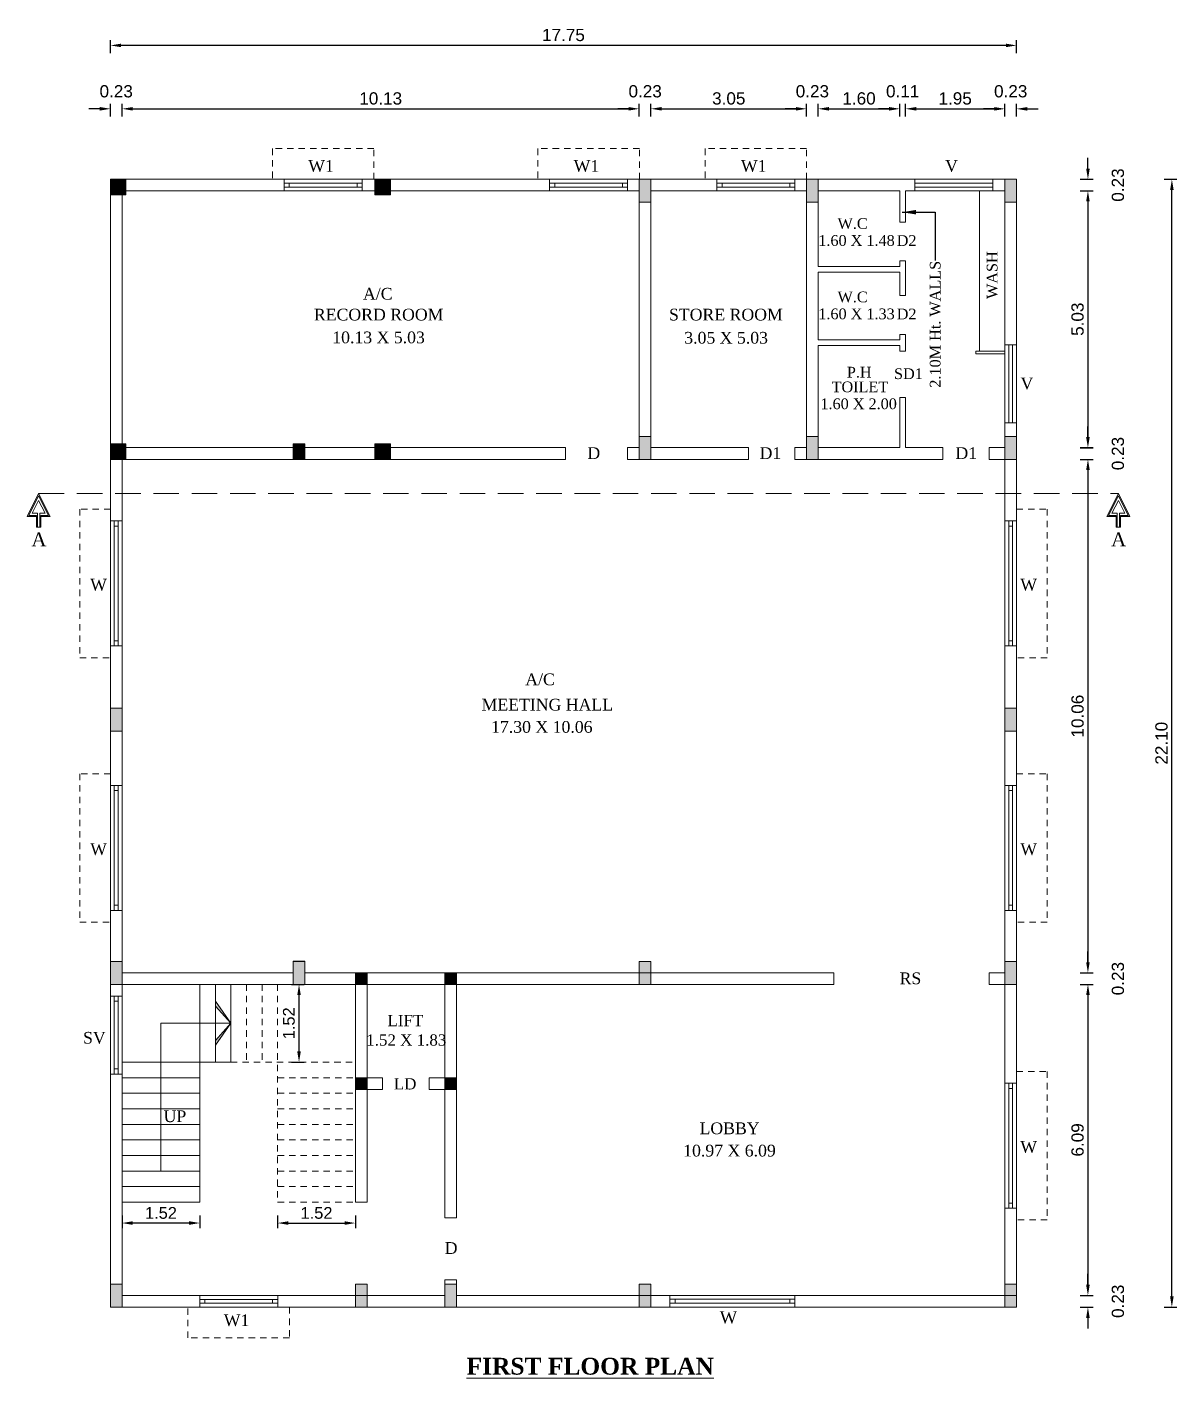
# Model space of a CAD drawing. Header units: metres. Extents: x -296 to -169, y -1394 to -1313.
# Drawn here: x -194.59 to -172.06, y -1363.16 to -1336.69 of the extents above; entities that cross this region are included whole.
import ezdxf

# ---------------------------------------------------------------- set-up
doc = ezdxf.new("R2010")
doc.units = ezdxf.units.M
doc.header["$MEASUREMENT"] = 0
doc.header["$PDMODE"] = 2
doc.linetypes.add('DASHED', pattern=[0.75, 0.5, -0.25])
doc.linetypes.add('HIDDEN2', pattern=[0.1875, 0.125, -0.0625])
doc.styles.add('Arial', font='times.ttf', dxfattribs={"height": 9})
doc.styles.add('Arial-Bold', font='times.ttf')
doc.styles.add('CORPORATION', font='arial.ttf')
doc.styles.add('STYLE1', font='tahoma.ttf', dxfattribs={"height": 0.23})
doc.dimstyles.new('BLG DIM-1', dxfattribs={"dimtxt": 0.23, "dimasz": 0.23, "dimexe": 0.1, "dimexo": 0.15, "dimgap": 0.08, "dimtad": 1, "dimzin": 0, "dimdsep": 46, "dimtxsty": 'Arial', "dimcen": 0.09, "dimclrd": 8, "dimclre": 8, "dimclrt": 7, "dimadec": 0, "dimazin": 0, "dimtfac": 1, "dimtofl": 0, "dimtmove": 2, "dimatfit": 3, "dimfxl": 0, "dimtolj": 1, "dimtzin": 0, "dimarcsym": 0})
doc.dimstyles.new('STY', dxfattribs={"dimscale": 0.9, "dimtxt": 0.23, "dimasz": 0.18, "dimexe": 0.15, "dimexo": 0.6, "dimgap": 0.1, "dimtad": 1, "dimtih": 1, "dimtoh": 1, "dimzin": 0, "dimdsep": 46, "dimtxsty": 'STYLE1', "dimblk": 'CLOSEDBLANK', "dimcen": 0.09375, "dimdle": 0.1, "dimse1": 1, "dimse2": 1, "dimadec": 0, "dimazin": 0, "dimtfac": 1, "dimtmove": 2, "dimatfit": 2, "dimfxl": 0, "dimtolj": 1, "dimtzin": 0, "dimarcsym": 0})

# ---------------------------------------------------------------- blocks, each defined once
blk = doc.blocks.new('*D51')
at = {"color": 7, "lineweight": -2}
for p, q in [((-192.959, -1338.447), (-192.959, -1338.197)), ((-192.73, -1338.447), (-192.73, -1338.197)), ((-193.169, -1338.297), (-193.379, -1338.297)), ((-192.52, -1338.297), (-192.31, -1338.297))]:
    blk.add_line(p, q, dxfattribs=at)
at = {"color": 7, "lineweight": -3}
for points in [[(-193.169, -1338.262), (-193.169, -1338.332), (-192.959, -1338.297)], [(-192.52, -1338.262), (-192.52, -1338.332), (-192.73, -1338.297)]]:
    blk.add_solid(points, dxfattribs=at)
at = {"layer": 'Defpoints', "color": 0, "lineweight": -3}
for p in [(-192.959, -1338.297), (-192.959, -1339.983), (-192.73, -1339.983)]:
    blk.add_point(p, dxfattribs=at)
at = {"color": 7, "lineweight": 18, "insert": (-192.845, -1337.955), "char_height": 0.24, "attachment_point": 5, "style": 'CORPORATION'}
blk.add_mtext('\\A1;0.23', dxfattribs=at)
blk = doc.blocks.new('*D52')
at = {"color": 7, "lineweight": -2}
for p, q in [((-192.73, -1338.447), (-192.73, -1338.197)), ((-182.596, -1338.447), (-182.596, -1338.197)), ((-192.52, -1338.297), (-182.806, -1338.297))]:
    blk.add_line(p, q, dxfattribs=at)
at = {"color": 7, "lineweight": -3}
for points in [[(-192.52, -1338.262), (-192.52, -1338.332), (-192.73, -1338.297)], [(-182.806, -1338.262), (-182.806, -1338.332), (-182.596, -1338.297)]]:
    blk.add_solid(points, dxfattribs=at)
at = {"layer": 'Defpoints', "color": 0, "lineweight": -3}
for p in [(-182.596, -1338.297), (-192.73, -1339.983), (-182.596, -1340.128)]:
    blk.add_point(p, dxfattribs=at)
at = {"color": 7, "lineweight": 18, "insert": (-187.663, -1338.095), "char_height": 0.24, "attachment_point": 5, "style": 'CORPORATION'}
blk.add_mtext('\\A1;10.13', dxfattribs=at)
blk = doc.blocks.new('*D53')
at = {"color": 7, "lineweight": -2}
for p, q in [((-182.596, -1338.447), (-182.596, -1338.197)), ((-182.367, -1338.447), (-182.367, -1338.197)), ((-182.806, -1338.297), (-183.016, -1338.297)), ((-182.157, -1338.297), (-181.947, -1338.297))]:
    blk.add_line(p, q, dxfattribs=at)
at = {"color": 7, "lineweight": -3}
for points in [[(-182.806, -1338.262), (-182.806, -1338.332), (-182.596, -1338.297)], [(-182.157, -1338.262), (-182.157, -1338.332), (-182.367, -1338.297)]]:
    blk.add_solid(points, dxfattribs=at)
at = {"layer": 'Defpoints', "color": 0, "lineweight": -3}
for p in [(-182.367, -1338.297), (-182.596, -1340.128), (-182.367, -1340.128)]:
    blk.add_point(p, dxfattribs=at)
at = {"color": 7, "lineweight": 18, "insert": (-182.481, -1337.955), "char_height": 0.24, "attachment_point": 5, "style": 'CORPORATION'}
blk.add_mtext('\\A1;0.23', dxfattribs=at)
blk = doc.blocks.new('*D54')
at = {"color": 7, "lineweight": -2}
for p, q in [((-182.367, -1338.447), (-182.367, -1338.197)), ((-179.319, -1338.447), (-179.319, -1338.197)), ((-182.157, -1338.297), (-179.529, -1338.297))]:
    blk.add_line(p, q, dxfattribs=at)
at = {"color": 7, "lineweight": -3}
for points in [[(-182.157, -1338.262), (-182.157, -1338.332), (-182.367, -1338.297)], [(-179.529, -1338.262), (-179.529, -1338.332), (-179.319, -1338.297)]]:
    blk.add_solid(points, dxfattribs=at)
at = {"layer": 'Defpoints', "color": 0, "lineweight": -3}
for p in [(-179.319, -1338.297), (-182.367, -1340.128), (-179.319, -1340.128)]:
    blk.add_point(p, dxfattribs=at)
at = {"color": 7, "lineweight": 18, "insert": (-180.843, -1338.095), "char_height": 0.24, "attachment_point": 5, "style": 'CORPORATION'}
blk.add_mtext('\\A1;3.05', dxfattribs=at)
blk = doc.blocks.new('*D55')
at = {"color": 7, "lineweight": -2}
for p, q in [((-179.319, -1338.447), (-179.319, -1338.197)), ((-179.091, -1338.447), (-179.091, -1338.197)), ((-179.529, -1338.297), (-179.739, -1338.297)), ((-178.881, -1338.297), (-178.671, -1338.297))]:
    blk.add_line(p, q, dxfattribs=at)
at = {"color": 7, "lineweight": -3}
for points in [[(-179.529, -1338.262), (-179.529, -1338.332), (-179.319, -1338.297)], [(-178.881, -1338.262), (-178.881, -1338.332), (-179.091, -1338.297)]]:
    blk.add_solid(points, dxfattribs=at)
at = {"layer": 'Defpoints', "color": 0, "lineweight": -3}
for p in [(-179.091, -1338.297), (-179.319, -1339.907), (-179.091, -1339.907)]:
    blk.add_point(p, dxfattribs=at)
at = {"color": 7, "lineweight": 18, "insert": (-179.205, -1337.955), "char_height": 0.24, "attachment_point": 5, "style": 'CORPORATION'}
blk.add_mtext('\\A1;0.23', dxfattribs=at)
blk = doc.blocks.new('*D56')
at = {"color": 7, "lineweight": -2}
for p, q in [((-179.091, -1338.447), (-179.091, -1338.197)), ((-177.491, -1338.447), (-177.491, -1338.197)), ((-178.881, -1338.297), (-177.701, -1338.297))]:
    blk.add_line(p, q, dxfattribs=at)
at = {"color": 7, "lineweight": -3}
for points in [[(-178.881, -1338.262), (-178.881, -1338.332), (-179.091, -1338.297)], [(-177.701, -1338.262), (-177.701, -1338.332), (-177.491, -1338.297)]]:
    blk.add_solid(points, dxfattribs=at)
at = {"layer": 'Defpoints', "color": 0, "lineweight": -3}
for p in [(-177.491, -1338.297), (-179.091, -1339.907), (-177.491, -1339.907)]:
    blk.add_point(p, dxfattribs=at)
at = {"color": 7, "lineweight": 18, "insert": (-178.291, -1338.095), "char_height": 0.24, "attachment_point": 5, "style": 'CORPORATION'}
blk.add_mtext('\\A1;1.60', dxfattribs=at)
blk = doc.blocks.new('*D57')
at = {"color": 7, "lineweight": -2}
for p, q in [((-177.491, -1338.447), (-177.491, -1338.197)), ((-177.381, -1338.447), (-177.381, -1338.197)), ((-177.701, -1338.297), (-177.911, -1338.297)), ((-177.171, -1338.297), (-176.961, -1338.297))]:
    blk.add_line(p, q, dxfattribs=at)
at = {"color": 7, "lineweight": -3}
for points in [[(-177.701, -1338.262), (-177.701, -1338.332), (-177.491, -1338.297)], [(-177.171, -1338.262), (-177.171, -1338.332), (-177.381, -1338.297)]]:
    blk.add_solid(points, dxfattribs=at)
at = {"layer": 'Defpoints', "color": 0, "lineweight": -3}
for p in [(-177.381, -1338.297), (-177.491, -1339.907), (-177.381, -1339.907)]:
    blk.add_point(p, dxfattribs=at)
at = {"color": 7, "lineweight": 18, "insert": (-177.436, -1337.955), "char_height": 0.24, "attachment_point": 5, "style": 'CORPORATION'}
blk.add_mtext('\\A1;0.11', dxfattribs=at)
blk = doc.blocks.new('*D58')
at = {"color": 7, "lineweight": -2}
for p, q in [((-177.381, -1338.447), (-177.381, -1338.197)), ((-175.433, -1338.447), (-175.433, -1338.197)), ((-177.171, -1338.297), (-175.643, -1338.297))]:
    blk.add_line(p, q, dxfattribs=at)
at = {"color": 7, "lineweight": -3}
for points in [[(-177.171, -1338.262), (-177.171, -1338.332), (-177.381, -1338.297)], [(-175.643, -1338.262), (-175.643, -1338.332), (-175.433, -1338.297)]]:
    blk.add_solid(points, dxfattribs=at)
at = {"layer": 'Defpoints', "color": 0, "lineweight": -3}
for p in [(-175.433, -1338.297), (-177.381, -1339.907), (-175.433, -1339.903)]:
    blk.add_point(p, dxfattribs=at)
at = {"color": 7, "lineweight": 18, "insert": (-176.407, -1338.095), "char_height": 0.24, "attachment_point": 5, "style": 'CORPORATION'}
blk.add_mtext('\\A1;1.95', dxfattribs=at)
blk = doc.blocks.new('*D59')
at = {"color": 7, "lineweight": -2}
for p, q in [((-175.433, -1338.448), (-175.433, -1338.198)), ((-175.204, -1338.448), (-175.204, -1338.198)), ((-175.643, -1338.298), (-175.853, -1338.298)), ((-174.994, -1338.298), (-174.784, -1338.298))]:
    blk.add_line(p, q, dxfattribs=at)
at = {"color": 7, "lineweight": -3}
for points in [[(-175.643, -1338.263), (-175.643, -1338.333), (-175.433, -1338.298)], [(-174.994, -1338.263), (-174.994, -1338.333), (-175.204, -1338.298)]]:
    blk.add_solid(points, dxfattribs=at)
at = {"layer": 'Defpoints', "color": 0, "lineweight": -3}
for p in [(-175.204, -1338.298), (-175.433, -1339.678), (-175.204, -1339.678)]:
    blk.add_point(p, dxfattribs=at)
at = {"color": 7, "lineweight": 18, "insert": (-175.319, -1337.955), "char_height": 0.24, "attachment_point": 5, "style": 'CORPORATION'}
blk.add_mtext('\\A1;0.23', dxfattribs=at)
blk = doc.blocks.new('*D60')
at = {"color": 7, "lineweight": -2}
for p, q in [((-192.959, -1337.205), (-192.959, -1336.955)), ((-175.414, -1337.055), (-192.749, -1337.055)), ((-175.204, -1337.205), (-175.204, -1336.955))]:
    blk.add_line(p, q, dxfattribs=at)
at = {"color": 7, "lineweight": -3}
for points in [[(-192.749, -1337.02), (-192.749, -1337.09), (-192.959, -1337.055)], [(-175.414, -1337.02), (-175.414, -1337.09), (-175.204, -1337.055)]]:
    blk.add_solid(points, dxfattribs=at)
at = {"layer": 'Defpoints', "color": 0, "lineweight": -3}
for p in [(-192.959, -1337.055), (-192.959, -1339.678), (-175.204, -1339.678)]:
    blk.add_point(p, dxfattribs=at)
at = {"color": 7, "lineweight": 18, "insert": (-184.082, -1336.852), "char_height": 0.24, "attachment_point": 5, "style": 'CORPORATION'}
blk.add_mtext('\\A1;17.75', dxfattribs=at)
blk = doc.blocks.new('*D22')
at = {"color": 7, "lineweight": -2}
for p, q in [((-173.806, -1339.468), (-173.806, -1339.258)), ((-173.956, -1339.678), (-173.706, -1339.678)), ((-173.956, -1339.903), (-173.706, -1339.903)), ((-173.806, -1340.113), (-173.806, -1340.323))]:
    blk.add_line(p, q, dxfattribs=at)
at = {"color": 7, "lineweight": -3}
for points in [[(-173.841, -1339.468), (-173.771, -1339.468), (-173.806, -1339.678)], [(-173.841, -1340.113), (-173.771, -1340.113), (-173.806, -1339.903)]]:
    blk.add_solid(points, dxfattribs=at)
at = {"layer": 'Defpoints', "color": 0, "lineweight": -3}
for p in [(-175.433, -1339.678), (-173.806, -1339.678), (-175.433, -1339.903)]:
    blk.add_point(p, dxfattribs=at)
at = {"color": 7, "lineweight": 18, "insert": (-173.218, -1339.791), "char_height": 0.24, "attachment_point": 5, "rotation": 90, "style": 'CORPORATION'}
blk.add_mtext('\\A1;0.23', dxfattribs=at)
blk = doc.blocks.new('*D61')
at = {"color": 7, "lineweight": -2}
for p, q in [((-173.956, -1339.903), (-173.706, -1339.903)), ((-173.806, -1340.113), (-173.806, -1344.726)), ((-173.956, -1344.936), (-173.706, -1344.936))]:
    blk.add_line(p, q, dxfattribs=at)
at = {"color": 7, "lineweight": -3}
for points in [[(-173.841, -1340.113), (-173.771, -1340.113), (-173.806, -1339.903)], [(-173.841, -1344.726), (-173.771, -1344.726), (-173.806, -1344.936)]]:
    blk.add_solid(points, dxfattribs=at)
at = {"layer": 'Defpoints', "color": 0, "lineweight": -3}
for p in [(-175.433, -1339.903), (-175.433, -1344.936), (-173.806, -1344.936)]:
    blk.add_point(p, dxfattribs=at)
at = {"color": 7, "lineweight": 18, "insert": (-174.008, -1342.42), "char_height": 0.24, "attachment_point": 5, "rotation": 90, "style": 'CORPORATION'}
blk.add_mtext('\\A1;5.03', dxfattribs=at)
blk = doc.blocks.new('*D62')
at = {"color": 7, "lineweight": -2}
for p, q in [((-173.806, -1344.73), (-173.806, -1344.52)), ((-173.956, -1344.94), (-173.706, -1344.94)), ((-173.956, -1345.165), (-173.706, -1345.165)), ((-173.806, -1345.375), (-173.806, -1345.585))]:
    blk.add_line(p, q, dxfattribs=at)
at = {"color": 7, "lineweight": -3}
for points in [[(-173.841, -1344.73), (-173.771, -1344.73), (-173.806, -1344.94)], [(-173.841, -1345.375), (-173.771, -1345.375), (-173.806, -1345.165)]]:
    blk.add_solid(points, dxfattribs=at)
at = {"layer": 'Defpoints', "color": 0, "lineweight": -3}
for p in [(-175.433, -1344.94), (-175.433, -1345.165), (-173.806, -1345.165)]:
    blk.add_point(p, dxfattribs=at)
at = {"color": 7, "lineweight": 18, "insert": (-173.218, -1345.052), "char_height": 0.24, "attachment_point": 5, "rotation": 90, "style": 'CORPORATION'}
blk.add_mtext('\\A1;0.23', dxfattribs=at)
blk = doc.blocks.new('*D63')
at = {"color": 7, "lineweight": -2}
for p, q in [((-173.956, -1345.165), (-173.706, -1345.165)), ((-173.806, -1345.375), (-173.806, -1355.017)), ((-173.956, -1355.227), (-173.706, -1355.227))]:
    blk.add_line(p, q, dxfattribs=at)
at = {"color": 7, "lineweight": -3}
for points in [[(-173.841, -1345.375), (-173.771, -1345.375), (-173.806, -1345.165)], [(-173.841, -1355.017), (-173.771, -1355.017), (-173.806, -1355.227)]]:
    blk.add_solid(points, dxfattribs=at)
at = {"layer": 'Defpoints', "color": 0, "lineweight": -3}
for p in [(-175.433, -1345.165), (-175.433, -1355.227), (-173.806, -1355.227)]:
    blk.add_point(p, dxfattribs=at)
at = {"color": 7, "lineweight": 18, "insert": (-174.008, -1350.196), "char_height": 0.24, "attachment_point": 5, "rotation": 90, "style": 'CORPORATION'}
blk.add_mtext('\\A1;10.06', dxfattribs=at)
blk = doc.blocks.new('*D64')
at = {"color": 7, "lineweight": -2}
for p, q in [((-173.806, -1355.017), (-173.806, -1354.807)), ((-173.956, -1355.227), (-173.706, -1355.227)), ((-173.956, -1355.452), (-173.706, -1355.452)), ((-173.806, -1355.662), (-173.806, -1355.872))]:
    blk.add_line(p, q, dxfattribs=at)
at = {"color": 7, "lineweight": -3}
for points in [[(-173.841, -1355.017), (-173.771, -1355.017), (-173.806, -1355.227)], [(-173.841, -1355.662), (-173.771, -1355.662), (-173.806, -1355.452)]]:
    blk.add_solid(points, dxfattribs=at)
at = {"layer": 'Defpoints', "color": 0, "lineweight": -3}
for p in [(-175.433, -1355.227), (-175.433, -1355.452), (-173.806, -1355.452)]:
    blk.add_point(p, dxfattribs=at)
at = {"color": 7, "lineweight": 18, "insert": (-173.218, -1355.339), "char_height": 0.24, "attachment_point": 5, "rotation": 90, "style": 'CORPORATION'}
blk.add_mtext('\\A1;0.23', dxfattribs=at)
blk = doc.blocks.new('*D65')
at = {"color": 7, "lineweight": -2}
for p, q in [((-192.73, -1359.978), (-192.73, -1360.228)), ((-191.416, -1360.128), (-192.52, -1360.128)), ((-191.206, -1359.978), (-191.206, -1360.228))]:
    blk.add_line(p, q, dxfattribs=at)
at = {"color": 7, "lineweight": -3}
for points in [[(-192.52, -1360.093), (-192.52, -1360.163), (-192.73, -1360.128)], [(-191.416, -1360.093), (-191.416, -1360.163), (-191.206, -1360.128)]]:
    blk.add_solid(points, dxfattribs=at)
at = {"layer": 'Defpoints', "color": 0, "lineweight": -3}
for p in [(-192.73, -1359.719), (-191.206, -1359.719), (-192.73, -1360.128)]:
    blk.add_point(p, dxfattribs=at)
at = {"color": 7, "lineweight": 18, "insert": (-191.968, -1359.931), "char_height": 0.23, "attachment_point": 5, "style": 'CORPORATION'}
blk.add_mtext('\\A1;1.52', dxfattribs=at)
blk = doc.blocks.new('*D66')
at = {"color": 7, "lineweight": -2}
for p, q in [((-189.682, -1359.978), (-189.682, -1360.228)), ((-189.472, -1360.128), (-188.368, -1360.128)), ((-188.158, -1359.978), (-188.158, -1360.228))]:
    blk.add_line(p, q, dxfattribs=at)
at = {"color": 7, "lineweight": -3}
for points in [[(-189.472, -1360.093), (-189.472, -1360.163), (-189.682, -1360.128)], [(-188.368, -1360.093), (-188.368, -1360.163), (-188.158, -1360.128)]]:
    blk.add_solid(points, dxfattribs=at)
at = {"layer": 'Defpoints', "color": 0, "lineweight": -3}
for p in [(-189.682, -1359.719), (-188.158, -1359.719), (-188.158, -1360.128)]:
    blk.add_point(p, dxfattribs=at)
at = {"color": 7, "lineweight": 18, "insert": (-188.92, -1359.931), "char_height": 0.23, "attachment_point": 5, "style": 'CORPORATION'}
blk.add_mtext('\\A1;1.52', dxfattribs=at)
blk = doc.blocks.new('*D67')
at = {"color": 7, "lineweight": -2}
for p, q in [((-189.413, -1355.452), (-189.163, -1355.452)), ((-189.263, -1356.766), (-189.263, -1355.662)), ((-189.413, -1356.976), (-189.163, -1356.976))]:
    blk.add_line(p, q, dxfattribs=at)
at = {"color": 7, "lineweight": -3}
for points in [[(-189.298, -1355.662), (-189.228, -1355.662), (-189.263, -1355.452)], [(-189.298, -1356.766), (-189.228, -1356.766), (-189.263, -1356.976)]]:
    blk.add_solid(points, dxfattribs=at)
at = {"layer": 'Defpoints', "color": 0, "lineweight": -3}
for p in [(-189.682, -1355.452), (-189.263, -1355.452), (-189.682, -1356.976)]:
    blk.add_point(p, dxfattribs=at)
at = {"color": 7, "lineweight": 18, "insert": (-189.461, -1356.214), "char_height": 0.23, "attachment_point": 5, "rotation": 90, "style": 'CORPORATION'}
blk.add_mtext('\\A1;1.52', dxfattribs=at)
blk = doc.blocks.new('*D68')
at = {"color": 7, "lineweight": -2}
for p, q in [((-173.956, -1355.452), (-173.706, -1355.452)), ((-173.806, -1355.662), (-173.806, -1361.336)), ((-173.956, -1361.546), (-173.706, -1361.546))]:
    blk.add_line(p, q, dxfattribs=at)
at = {"color": 7, "lineweight": -3}
for points in [[(-173.841, -1355.662), (-173.771, -1355.662), (-173.806, -1355.452)], [(-173.841, -1361.336), (-173.771, -1361.336), (-173.806, -1361.546)]]:
    blk.add_solid(points, dxfattribs=at)
at = {"layer": 'Defpoints', "color": 0, "lineweight": -3}
for p in [(-175.471, -1355.452), (-175.471, -1361.546), (-173.806, -1361.546)]:
    blk.add_point(p, dxfattribs=at)
at = {"color": 7, "lineweight": 18, "insert": (-174.008, -1358.499), "char_height": 0.24, "attachment_point": 5, "rotation": 90, "style": 'CORPORATION'}
blk.add_mtext('\\A1;6.09', dxfattribs=at)
blk = doc.blocks.new('*D69')
at = {"color": 7, "lineweight": -2}
for p, q in [((-172.311, -1339.678), (-172.061, -1339.678)), ((-172.161, -1361.566), (-172.161, -1339.888)), ((-172.311, -1361.776), (-172.061, -1361.776))]:
    blk.add_line(p, q, dxfattribs=at)
at = {"color": 7, "lineweight": -3}
for points in [[(-172.196, -1339.888), (-172.126, -1339.888), (-172.161, -1339.678)], [(-172.196, -1361.566), (-172.126, -1361.566), (-172.161, -1361.776)]]:
    blk.add_solid(points, dxfattribs=at)
at = {"layer": 'Defpoints', "color": 0, "lineweight": -3}
for p in [(-175.433, -1339.678), (-172.161, -1339.678), (-175.433, -1361.776)]:
    blk.add_point(p, dxfattribs=at)
at = {"color": 7, "lineweight": 18, "insert": (-172.364, -1350.727), "char_height": 0.24, "attachment_point": 5, "rotation": 90, "style": 'CORPORATION'}
blk.add_mtext('\\A1;22.10', dxfattribs=at)
blk = doc.blocks.new('_ClosedBlank')
at = {"color": 0, "linetype": 'ByBlock', "lineweight": -2}
for p, q in [((-1, 0.167), (0, 0)), ((-1, 0.167), (-1, -0.167)), ((0, 0), (-1, -0.167))]:
    blk.add_line(p, q, dxfattribs=at)
blk = doc.blocks.new('*D70')
at = {"color": 7, "lineweight": -2}
for p, q in [((-173.806, -1361.336), (-173.806, -1361.126)), ((-173.956, -1361.546), (-173.706, -1361.546)), ((-173.956, -1361.776), (-173.706, -1361.776)), ((-173.806, -1361.986), (-173.806, -1362.196))]:
    blk.add_line(p, q, dxfattribs=at)
at = {"color": 7, "lineweight": -3}
for points in [[(-173.841, -1361.336), (-173.771, -1361.336), (-173.806, -1361.546)], [(-173.841, -1361.986), (-173.771, -1361.986), (-173.806, -1361.776)]]:
    blk.add_solid(points, dxfattribs=at)
at = {"layer": 'Defpoints', "color": 0, "lineweight": -3}
for p in [(-175.433, -1361.546), (-175.433, -1361.776), (-173.806, -1361.776)]:
    blk.add_point(p, dxfattribs=at)
at = {"color": 7, "lineweight": 18, "insert": (-173.218, -1361.661), "char_height": 0.24, "attachment_point": 5, "rotation": 90, "style": 'CORPORATION'}
blk.add_mtext('\\A1;0.23', dxfattribs=at)

msp = doc.modelspace()

# ---------------------------------------------------------------- hatches: boundary and pattern name
at = {"linetype": 'ByBlock', "lineweight": 18}
h = msp.add_hatch(color=256, dxfattribs=at)
h.dxf.hatch_style = 1
h.paths.add_polyline_path([(-192.654, -1339.983), (-192.654, -1339.678), (-192.959, -1339.678), (-192.959, -1339.983)])
h = msp.add_hatch(color=256, dxfattribs=at)
h.dxf.hatch_style = 1
h.paths.add_polyline_path([(-187.473, -1339.983), (-187.473, -1339.678), (-187.777, -1339.678), (-187.777, -1339.983)])
h = msp.add_hatch(color=256, dxfattribs=at)
h.dxf.hatch_style = 1
h.paths.add_polyline_path([(-182.367, -1339.678), (-182.596, -1339.678), (-182.596, -1340.128), (-182.367, -1340.128)])
h = msp.add_hatch(color=256, dxfattribs=at)
h.dxf.hatch_style = 1
h.paths.add_polyline_path([(-179.091, -1339.678), (-179.319, -1339.678), (-179.319, -1340.128), (-179.091, -1340.128)])
h = msp.add_hatch(color=256, dxfattribs=at)
h.dxf.hatch_style = 1
h.paths.add_polyline_path([(-175.204, -1339.678), (-175.433, -1339.678), (-175.433, -1340.128), (-175.204, -1340.128)])
h = msp.add_hatch(color=256, dxfattribs=at)
h.dxf.hatch_style = 1
h.paths.add_polyline_path([(-192.654, -1345.165), (-192.654, -1344.86), (-192.959, -1344.86), (-192.959, -1345.165)])
h = msp.add_hatch(color=256, dxfattribs=at)
h.dxf.hatch_style = 1
h.paths.add_polyline_path([(-189.378, -1344.86), (-189.378, -1345.165), (-189.149, -1345.165), (-189.149, -1344.86)])
h = msp.add_hatch(color=256, dxfattribs=at)
h.dxf.hatch_style = 1
h.paths.add_polyline_path([(-187.473, -1345.165), (-187.473, -1344.86), (-187.777, -1344.86), (-187.777, -1345.165)])
h = msp.add_hatch(color=256, dxfattribs=at)
h.dxf.hatch_style = 1
h.paths.add_polyline_path([(-182.367, -1344.715), (-182.596, -1344.715), (-182.596, -1345.165), (-182.367, -1345.165)])
h = msp.add_hatch(color=256, dxfattribs=at)
h.dxf.hatch_style = 1
h.paths.add_polyline_path([(-179.091, -1344.715), (-179.319, -1344.715), (-179.319, -1345.165), (-179.091, -1345.165)])
h = msp.add_hatch(color=256, dxfattribs=at)
h.dxf.hatch_style = 1
h.paths.add_polyline_path([(-175.204, -1344.715), (-175.433, -1344.715), (-175.433, -1345.165), (-175.204, -1345.165)])
h = msp.add_hatch(color=256, dxfattribs=at)
h.dxf.hatch_style = 1
h.paths.add_polyline_path([(-192.73, -1350.041), (-192.959, -1350.041), (-192.959, -1350.491), (-192.73, -1350.491)])
h = msp.add_hatch(color=256, dxfattribs=at)
h.dxf.hatch_style = 1
h.paths.add_polyline_path([(-175.204, -1350.041), (-175.433, -1350.041), (-175.433, -1350.491), (-175.204, -1350.491)])
h = msp.add_hatch(color=256, dxfattribs=at)
h.dxf.hatch_style = 1
h.paths.add_polyline_path([(-192.73, -1355.002), (-192.959, -1355.002), (-192.959, -1355.452), (-192.73, -1355.452)])
h = msp.add_hatch(color=256, dxfattribs=at)
h.dxf.hatch_style = 1
h.paths.add_polyline_path([(-189.149, -1355.002), (-189.378, -1355.002), (-189.378, -1355.452), (-189.149, -1355.452)])
h = msp.add_hatch(color=256, dxfattribs=at)
h.dxf.hatch_style = 1
h.paths.add_polyline_path([(-182.367, -1355.002), (-182.596, -1355.002), (-182.596, -1355.452), (-182.367, -1355.452)])
h = msp.add_hatch(color=256, dxfattribs=at)
h.dxf.hatch_style = 1
h.paths.add_polyline_path([(-175.204, -1355.002), (-175.433, -1355.002), (-175.433, -1355.452), (-175.204, -1355.452)])
h = msp.add_hatch(color=256, dxfattribs=at)
h.dxf.hatch_style = 1
h.paths.add_polyline_path([(-187.93, -1355.223), (-188.158, -1355.223), (-188.158, -1355.452), (-187.93, -1355.452)])
h = msp.add_hatch(color=256, dxfattribs=at)
h.dxf.hatch_style = 1
h.paths.add_polyline_path([(-186.177, -1355.223), (-186.406, -1355.223), (-186.406, -1355.452), (-186.177, -1355.452)])
h = msp.add_hatch(color=256, dxfattribs=at)
h.dxf.hatch_style = 1
h.paths.add_polyline_path([(-190.902, -1355.783), (-190.902, -1355.878), (-190.597, -1356.214)])
h = msp.add_hatch(color=256, dxfattribs=at)
h.dxf.hatch_style = 1
h.paths.add_polyline_path([(-190.597, -1356.214), (-190.902, -1356.549), (-190.902, -1356.644)])
h = msp.add_hatch(color=256, dxfattribs=at)
h.dxf.hatch_style = 1
h.paths.add_polyline_path([(-187.93, -1357.28), (-188.158, -1357.28), (-188.158, -1357.509), (-187.93, -1357.509)])
h = msp.add_hatch(color=256, dxfattribs=at)
h.dxf.hatch_style = 1
h.paths.add_polyline_path([(-186.177, -1357.28), (-186.406, -1357.28), (-186.406, -1357.509), (-186.177, -1357.509)])
h = msp.add_hatch(color=256, dxfattribs=at)
h.dxf.hatch_style = 1
h.paths.add_polyline_path([(-192.73, -1361.326), (-192.959, -1361.326), (-192.959, -1361.776), (-192.73, -1361.776)])
h = msp.add_hatch(color=256, dxfattribs=at)
h.dxf.hatch_style = 1
h.paths.add_polyline_path([(-187.93, -1361.326), (-188.158, -1361.326), (-188.158, -1361.776), (-187.93, -1361.776)])
h = msp.add_hatch(color=256, dxfattribs=at)
h.dxf.hatch_style = 1
h.paths.add_polyline_path([(-186.177, -1361.326), (-186.406, -1361.326), (-186.406, -1361.776), (-186.177, -1361.776)])
h = msp.add_hatch(color=256, dxfattribs=at)
h.dxf.hatch_style = 1
h.paths.add_polyline_path([(-182.367, -1361.326), (-182.596, -1361.326), (-182.596, -1361.776), (-182.367, -1361.776)])
h = msp.add_hatch(color=256, dxfattribs=at)
h.dxf.hatch_style = 1
h.paths.add_polyline_path([(-175.204, -1361.326), (-175.433, -1361.326), (-175.433, -1361.776), (-175.204, -1361.776)])

# ---------------------------------------------------------------- linework, layer by layer
for p, q in [((-189.555, -1339.907), (-189.555, -1339.678)), ((-189.453, -1339.831), (-189.453, -1339.754)), ((-188.127, -1339.831), (-188.127, -1339.754)), ((-188.026, -1339.907), (-188.026, -1339.678)), ((-184.354, -1339.907), (-184.354, -1339.678)), ((-184.252, -1339.831), (-184.252, -1339.754)), ((-182.926, -1339.831), (-182.926, -1339.754)), ((-182.824, -1339.907), (-182.824, -1339.678)), ((-181.077, -1339.907), (-181.077, -1339.678)), ((-180.975, -1339.831), (-180.975, -1339.754)), ((-179.649, -1339.831), (-179.649, -1339.754)), ((-179.548, -1339.907), (-179.548, -1339.678)), ((-177.195, -1339.907), (-177.195, -1339.678)), ((-175.666, -1339.907), (-175.666, -1339.678)), ((-177.381, -1340.517), (-177.491, -1340.517)), ((-177.491, -1341.387), (-179.091, -1341.387)), ((-177.381, -1341.277), (-177.491, -1341.277)), ((-177.491, -1341.497), (-179.091, -1341.497)), ((-177.381, -1341.956), (-177.491, -1341.956)), ((-177.381, -1342.716), (-177.491, -1342.716)), ((-175.204, -1342.921), (-175.433, -1342.921)), ((-176.002, -1343.046), (-175.433, -1343.046)), ((-176.002, -1343.046), (-176.002, -1343.096)), ((-176.002, -1343.096), (-175.433, -1343.096)), ((-175.204, -1344.45), (-175.433, -1344.45)), ((-176.648, -1345.165), (-176.648, -1344.936)), ((-175.738, -1345.165), (-175.738, -1344.936)), ((-194.591, -1346.284), (-194.365, -1345.833)), ((-194.365, -1345.833), (-194.138, -1346.285)), ((-173.436, -1346.284), (-173.21, -1345.833)), ((-173.21, -1345.833), (-172.983, -1346.285)), ((-194.407, -1346.285), (-194.592, -1346.285)), ((-194.407, -1346.496), (-194.407, -1346.285)), ((-194.138, -1346.285), (-194.323, -1346.285)), ((-194.323, -1346.285), (-194.323, -1346.496)), ((-192.73, -1346.373), (-192.959, -1346.373)), ((-175.433, -1346.373), (-175.204, -1346.373)), ((-173.252, -1346.285), (-173.438, -1346.285)), ((-173.252, -1346.496), (-173.252, -1346.285)), ((-172.983, -1346.285), (-173.169, -1346.285)), ((-173.169, -1346.285), (-173.169, -1346.496)), ((-194.323, -1346.496), (-194.407, -1346.496)), ((-192.807, -1346.475), (-192.883, -1346.475)), ((-175.357, -1346.475), (-175.281, -1346.475)), ((-173.169, -1346.496), (-173.252, -1346.496)), ((-192.73, -1348.822), (-192.959, -1348.822)), ((-192.807, -1348.721), (-192.883, -1348.721)), ((-175.433, -1348.822), (-175.204, -1348.822)), ((-175.357, -1348.721), (-175.281, -1348.721)), ((-192.73, -1351.555), (-192.959, -1351.555)), ((-192.807, -1351.656), (-192.883, -1351.656)), ((-175.433, -1351.555), (-175.204, -1351.555)), ((-175.357, -1351.656), (-175.281, -1351.656)), ((-192.73, -1354.004), (-192.959, -1354.004)), ((-192.807, -1353.902), (-192.883, -1353.902)), ((-175.433, -1354.004), (-175.204, -1354.004)), ((-175.357, -1353.902), (-175.281, -1353.902)), ((-188.158, -1359.719), (-188.158, -1355.452)), ((-187.93, -1357.28), (-187.93, -1355.452)), ((-186.406, -1357.28), (-186.406, -1355.452)), ((-186.177, -1360.023), (-186.177, -1355.452)), ((-175.434, -1355.452), (-175.434, -1361.776)), ((-175.204, -1355.452), (-175.204, -1361.776)), ((-192.73, -1355.682), (-192.959, -1355.682)), ((-192.807, -1355.783), (-192.883, -1355.783)), ((-190.902, -1355.878), (-190.902, -1355.783)), ((-190.902, -1355.783), (-190.597, -1356.214)), ((-190.597, -1356.214), (-190.902, -1355.878)), ((-190.597, -1356.214), (-191.968, -1356.214)), ((-191.968, -1356.214), (-191.968, -1359.109)), ((-190.597, -1356.214), (-190.902, -1356.549)), ((-190.902, -1356.644), (-190.597, -1356.214)), ((-190.902, -1356.549), (-190.902, -1356.644)), ((-192.73, -1357.211), (-192.959, -1357.211)), ((-192.807, -1357.109), (-192.883, -1357.109)), ((-187.625, -1357.28), (-187.625, -1357.509)), ((-186.711, -1357.28), (-186.711, -1357.509)), ((-187.93, -1359.719), (-187.93, -1357.509)), ((-186.406, -1360.023), (-186.406, -1357.509)), ((-175.433, -1357.389), (-175.204, -1357.389)), ((-175.357, -1357.491), (-175.281, -1357.491)), ((-188.158, -1359.719), (-187.93, -1359.719)), ((-175.433, -1359.838), (-175.204, -1359.838)), ((-175.357, -1359.737), (-175.281, -1359.737)), ((-186.406, -1360.023), (-186.177, -1360.023)), ((-186.406, -1361.548), (-186.406, -1361.243)), ((-186.406, -1361.243), (-186.177, -1361.243)), ((-186.177, -1361.776), (-186.177, -1361.243)), ((-191.209, -1361.548), (-191.209, -1361.776)), ((-189.68, -1361.548), (-189.68, -1361.776)), ((-186.177, -1361.546), (-175.204, -1361.546)), ((-181.997, -1361.546), (-181.997, -1361.775)), ((-179.548, -1361.546), (-179.548, -1361.775)), ((-191.107, -1361.624), (-191.107, -1361.7)), ((-189.781, -1361.624), (-189.781, -1361.7)), ((-186.177, -1361.776), (-175.204, -1361.776)), ((-181.895, -1361.622), (-181.895, -1361.699)), ((-179.649, -1361.622), (-179.649, -1361.699))]:
    msp.add_line(p, q, dxfattribs=at)
at = {"linetype": 'ByBlock', "lineweight": 18, "ltscale": 3}
for p, q in [((-188.026, -1339.754), (-189.555, -1339.754)), ((-188.026, -1339.831), (-189.555, -1339.831)), ((-182.824, -1339.754), (-184.354, -1339.754)), ((-182.824, -1339.831), (-184.354, -1339.831)), ((-179.548, -1339.754), (-181.077, -1339.754)), ((-179.548, -1339.831), (-181.077, -1339.831)), ((-175.666, -1339.754), (-177.195, -1339.754)), ((-175.666, -1339.831), (-177.195, -1339.831)), ((-175.357, -1342.921), (-175.357, -1344.45)), ((-175.281, -1342.921), (-175.281, -1344.45)), ((-192.883, -1346.373), (-192.883, -1348.822)), ((-192.807, -1346.373), (-192.807, -1348.822)), ((-175.357, -1346.373), (-175.357, -1348.822)), ((-175.281, -1346.373), (-175.281, -1348.822)), ((-192.883, -1351.555), (-192.883, -1354.004)), ((-192.807, -1351.555), (-192.807, -1354.004)), ((-175.357, -1351.555), (-175.357, -1354.004)), ((-175.281, -1351.555), (-175.281, -1354.004)), ((-192.883, -1355.682), (-192.883, -1357.211)), ((-192.807, -1355.682), (-192.807, -1357.211)), ((-175.357, -1357.389), (-175.357, -1359.838)), ((-175.281, -1357.389), (-175.281, -1359.838)), ((-189.68, -1361.624), (-191.209, -1361.624)), ((-189.68, -1361.7), (-191.209, -1361.7)), ((-179.548, -1361.622), (-181.997, -1361.622)), ((-179.548, -1361.699), (-181.997, -1361.699))]:
    msp.add_line(p, q, dxfattribs=at)
at = {"linetype": 'DASHED', "lineweight": 18}
msp.add_line((-194.365, -1345.833), (-173.21, -1345.833), dxfattribs=at)
at = {"linetype": 'HIDDEN2', "lineweight": 18}
for points in [[(-187.796, -1339.678), (-187.796, -1339.078), (-189.785, -1339.078), (-189.785, -1339.678)], [(-182.594, -1339.678), (-182.594, -1339.078), (-184.584, -1339.078), (-184.584, -1339.678)], [(-179.318, -1339.678), (-179.318, -1339.078), (-181.307, -1339.078), (-181.307, -1339.678)], [(-192.959, -1346.143), (-193.559, -1346.143), (-193.559, -1349.052), (-192.959, -1349.052)], [(-175.204, -1346.143), (-174.604, -1346.143), (-174.604, -1349.052), (-175.204, -1349.052)], [(-192.959, -1351.325), (-193.559, -1351.325), (-193.559, -1354.234), (-192.959, -1354.234)], [(-175.204, -1351.325), (-174.604, -1351.325), (-174.604, -1354.234), (-175.204, -1354.234)], [(-190.292, -1355.452), (-190.292, -1356.976)], [(-189.987, -1355.452), (-189.987, -1356.976)], [(-189.682, -1355.452), (-189.682, -1359.719)], [(-190.597, -1356.976), (-188.158, -1356.976)], [(-189.682, -1357.28), (-188.158, -1357.28)], [(-175.204, -1357.159), (-174.604, -1357.159), (-174.604, -1360.068), (-175.204, -1360.068)], [(-189.682, -1357.585), (-188.158, -1357.585)], [(-189.682, -1357.89), (-188.158, -1357.89)], [(-189.682, -1358.195), (-188.158, -1358.195)], [(-189.682, -1358.5), (-188.158, -1358.5)], [(-189.682, -1358.804), (-188.158, -1358.804)], [(-189.682, -1359.109), (-188.158, -1359.109)], [(-189.682, -1359.414), (-188.158, -1359.414)], [(-189.682, -1359.719), (-188.158, -1359.719)], [(-189.45, -1361.776), (-189.45, -1362.376), (-191.439, -1362.376), (-191.439, -1361.776)]]:
    msp.add_lwpolyline(points, dxfattribs=at)
at = {"linetype": 'ByBlock', "lineweight": 18}
for points in [[(-192.959, -1339.678), (-192.959, -1361.776)], [(-192.959, -1339.678), (-175.204, -1339.678)], [(-192.654, -1339.983), (-192.654, -1339.678), (-192.959, -1339.678), (-192.959, -1339.983), (-192.654, -1339.983)], [(-187.473, -1339.983), (-187.473, -1339.678), (-187.777, -1339.678), (-187.777, -1339.983), (-187.473, -1339.983)], [(-182.367, -1339.678), (-182.596, -1339.678), (-182.596, -1340.128), (-182.367, -1340.128), (-182.367, -1339.678)], [(-179.091, -1339.678), (-179.319, -1339.678), (-179.319, -1340.128), (-179.091, -1340.128), (-179.091, -1339.678)], [(-175.204, -1339.678), (-175.433, -1339.678), (-175.433, -1340.128), (-175.204, -1340.128), (-175.204, -1339.678)], [(-175.204, -1339.678), (-175.204, -1355.452)], [(-192.73, -1339.983), (-192.73, -1350.041)], [(-192.654, -1339.907), (-182.596, -1339.907)], [(-182.596, -1339.907), (-182.596, -1344.936)], [(-182.367, -1339.907), (-182.367, -1344.936)], [(-182.367, -1339.907), (-179.319, -1339.907)], [(-179.319, -1339.907), (-179.319, -1344.936)], [(-179.091, -1339.907), (-179.091, -1341.387)], [(-179.091, -1339.907), (-177.491, -1339.907)], [(-177.491, -1339.907), (-177.491, -1340.517)], [(-177.381, -1339.907), (-177.381, -1340.517)], [(-177.381, -1339.907), (-175.433, -1339.907)], [(-175.933, -1339.907), (-175.933, -1343.046)], [(-175.433, -1339.907), (-175.433, -1344.936)], [(-177.491, -1341.277), (-177.491, -1341.387)], [(-177.381, -1341.277), (-177.381, -1341.956)], [(-179.091, -1341.497), (-179.091, -1342.826)], [(-177.491, -1341.497), (-177.491, -1341.956)], [(-177.491, -1342.716), (-177.491, -1342.826)], [(-177.381, -1342.716), (-177.381, -1343.046)], [(-179.091, -1342.826), (-177.491, -1342.826)], [(-179.091, -1342.936), (-179.091, -1344.936)], [(-179.091, -1342.936), (-177.491, -1342.936)], [(-177.491, -1342.936), (-177.491, -1343.046)], [(-177.491, -1343.046), (-177.381, -1343.046)], [(-177.491, -1343.956), (-177.491, -1344.936)], [(-177.491, -1343.956), (-177.381, -1343.956)], [(-177.381, -1343.956), (-177.381, -1344.936)], [(-192.654, -1345.165), (-192.654, -1344.86), (-192.959, -1344.86), (-192.959, -1345.165), (-192.654, -1345.165)], [(-189.149, -1344.86), (-189.378, -1344.86), (-189.378, -1345.165), (-189.149, -1345.165), (-189.149, -1344.86)], [(-187.473, -1345.165), (-187.473, -1344.86), (-187.777, -1344.86), (-187.777, -1345.165), (-187.473, -1345.165)], [(-182.367, -1344.715), (-182.596, -1344.715), (-182.596, -1345.165), (-182.367, -1345.165), (-182.367, -1344.715)], [(-179.091, -1344.715), (-179.319, -1344.715), (-179.319, -1345.165), (-179.091, -1345.165), (-179.091, -1344.715)], [(-175.204, -1344.715), (-175.433, -1344.715), (-175.433, -1345.165), (-175.204, -1345.165), (-175.204, -1344.715)], [(-192.654, -1344.936), (-184.044, -1344.936)], [(-184.044, -1344.936), (-184.044, -1345.165)], [(-182.824, -1344.936), (-182.824, -1345.165)], [(-182.824, -1344.936), (-182.596, -1344.936)], [(-182.367, -1344.936), (-180.458, -1344.936)], [(-180.458, -1344.936), (-180.458, -1345.165)], [(-179.548, -1344.936), (-179.548, -1345.165)], [(-179.548, -1344.936), (-179.319, -1344.936)], [(-179.091, -1344.936), (-177.491, -1344.936)], [(-177.381, -1344.936), (-176.648, -1344.936)], [(-175.738, -1344.936), (-175.433, -1344.936)], [(-192.73, -1345.165), (-189.378, -1345.165)], [(-189.149, -1345.165), (-184.044, -1345.165)], [(-182.824, -1345.165), (-180.458, -1345.165)], [(-179.548, -1345.165), (-176.648, -1345.165)], [(-175.738, -1345.165), (-175.433, -1345.165)], [(-175.433, -1345.165), (-175.433, -1355.223)], [(-194.365, -1345.877), (-194.559, -1346.264), (-194.407, -1346.264), (-194.407, -1346.284)], [(-194.323, -1346.285), (-194.323, -1346.264), (-194.172, -1346.264), (-194.365, -1345.877)], [(-173.21, -1345.877), (-173.404, -1346.264), (-173.252, -1346.264), (-173.252, -1346.284)], [(-173.169, -1346.285), (-173.169, -1346.264), (-173.017, -1346.264), (-173.21, -1345.877)], [(-194.386, -1346.496), (-194.386, -1346.222), (-194.491, -1346.222), (-194.365, -1345.971), (-194.24, -1346.222), (-194.344, -1346.222), (-194.344, -1346.243), (-194.344, -1346.496)], [(-173.231, -1346.496), (-173.231, -1346.222), (-173.336, -1346.222), (-173.21, -1345.971), (-173.085, -1346.222), (-173.189, -1346.222), (-173.189, -1346.243), (-173.189, -1346.496)], [(-192.73, -1350.041), (-192.959, -1350.041), (-192.959, -1350.491), (-192.73, -1350.491), (-192.73, -1350.041)], [(-175.204, -1350.041), (-175.433, -1350.041), (-175.433, -1350.491), (-175.204, -1350.491), (-175.204, -1350.041)], [(-192.73, -1350.27), (-192.73, -1355.223)], [(-192.73, -1355.002), (-192.959, -1355.002), (-192.959, -1355.452), (-192.73, -1355.452), (-192.73, -1355.002)], [(-189.378, -1354.994), (-189.378, -1355.223)], [(-189.378, -1354.994), (-189.149, -1354.994)], [(-189.149, -1355.002), (-189.378, -1355.002), (-189.378, -1355.452), (-189.149, -1355.452), (-189.149, -1355.002)], [(-189.149, -1354.994), (-189.149, -1355.223)], [(-182.367, -1355.002), (-182.596, -1355.002), (-182.596, -1355.452), (-182.367, -1355.452), (-182.367, -1355.002)], [(-175.204, -1355.002), (-175.433, -1355.002), (-175.433, -1355.452), (-175.204, -1355.452), (-175.204, -1355.002)], [(-192.73, -1355.223), (-189.378, -1355.223)], [(-192.73, -1355.452), (-192.73, -1361.548)], [(-192.73, -1355.452), (-188.158, -1355.452)], [(-191.206, -1355.452), (-191.206, -1359.719)], [(-190.902, -1355.452), (-190.902, -1356.976)], [(-190.597, -1355.452), (-190.597, -1356.976)], [(-189.149, -1355.223), (-178.786, -1355.223)], [(-187.93, -1355.223), (-188.158, -1355.223), (-188.158, -1355.452), (-187.93, -1355.452), (-187.93, -1355.223)], [(-187.93, -1355.452), (-186.406, -1355.452)], [(-186.177, -1355.223), (-186.406, -1355.223), (-186.406, -1355.452), (-186.177, -1355.452), (-186.177, -1355.223)], [(-186.177, -1355.452), (-178.786, -1355.452)], [(-178.786, -1355.223), (-178.786, -1355.452)], [(-175.738, -1355.223), (-175.738, -1355.452)], [(-175.738, -1355.223), (-175.433, -1355.223)], [(-175.738, -1355.452), (-175.204, -1355.452)], [(-192.73, -1356.976), (-190.597, -1356.976)], [(-192.73, -1357.28), (-191.206, -1357.28)], [(-187.93, -1357.28), (-188.158, -1357.28), (-188.158, -1357.509), (-187.93, -1357.509), (-187.93, -1357.28)], [(-187.93, -1357.28), (-187.625, -1357.28)], [(-186.711, -1357.28), (-186.406, -1357.28)], [(-186.177, -1357.28), (-186.406, -1357.28), (-186.406, -1357.509), (-186.177, -1357.509), (-186.177, -1357.28)], [(-192.73, -1357.585), (-191.206, -1357.585)], [(-187.93, -1357.509), (-187.625, -1357.509)], [(-186.711, -1357.509), (-186.406, -1357.509)], [(-192.73, -1357.89), (-191.206, -1357.89)], [(-192.73, -1358.195), (-191.206, -1358.195)], [(-192.73, -1358.5), (-191.206, -1358.5)], [(-192.73, -1358.804), (-191.206, -1358.804)], [(-192.73, -1359.109), (-191.206, -1359.109)], [(-192.73, -1359.414), (-191.206, -1359.414)], [(-192.73, -1359.719), (-191.206, -1359.719)], [(-192.73, -1361.326), (-192.959, -1361.326), (-192.959, -1361.776), (-192.73, -1361.776), (-192.73, -1361.326)], [(-192.73, -1361.548), (-186.406, -1361.548)], [(-187.93, -1361.326), (-188.158, -1361.326), (-188.158, -1361.776), (-187.93, -1361.776), (-187.93, -1361.326)], [(-186.177, -1361.326), (-186.406, -1361.326), (-186.406, -1361.776), (-186.177, -1361.776), (-186.177, -1361.326)], [(-182.367, -1361.326), (-182.596, -1361.326), (-182.596, -1361.776), (-182.367, -1361.776), (-182.367, -1361.326)], [(-175.204, -1361.326), (-175.433, -1361.326), (-175.433, -1361.776), (-175.204, -1361.776), (-175.204, -1361.326)], [(-192.959, -1361.776), (-186.177, -1361.776)]]:
    msp.add_lwpolyline(points, dxfattribs=at)

# ---------------------------------------------------------------- texts
at = {"linetype": 'ByBlock', "lineweight": 18, "style": 'Arial-Bold'}
for s, height, p in [('W1', 0.23, (-189.083, -1339.531)), ('W1', 0.23, (-183.882, -1339.531)), ('W1', 0.23, (-180.605, -1339.531)), ('V', 0.23, (-176.604, -1339.531)), ('W.C', 0.21, (-178.712, -1340.65)), ('1.60 X 1.48', 0.21, (-179.089, -1340.982)), ('D2', 0.21, (-177.552, -1340.983)), ('A/C', 0.23, (-188.01, -1342.036)), ('W.C', 0.21, (-178.712, -1342.088)), ('RECORD ROOM', 0.23, (-188.972, -1342.444)), ('STORE ROOM', 0.23, (-182.014, -1342.444)), ('1.60 X 1.33', 0.21, (-179.089, -1342.42)), ('D2', 0.21, (-177.552, -1342.422)), ('10.13 X 5.03', 0.23, (-188.612, -1342.891)), ('3.05 X 5.03', 0.23, (-181.715, -1342.898)), ('P.H', 0.21, (-178.529, -1343.562)), ('SD1', 0.21, (-177.605, -1343.592)), ('TOILET', 0.21, (-178.828, -1343.85)), ('V', 0.23, (-175.126, -1343.794)), ('1.60 X 2.00', 0.21, (-179.047, -1344.182)), ('D', 0.23, (-183.613, -1345.158)), ('D1', 0.23, (-180.239, -1345.158)), ('D1', 0.23, (-176.402, -1345.158)), ('A', 0.27, (-194.506, -1346.868)), ('A', 0.27, (-173.351, -1346.868)), ('W', 0.23, (-193.355, -1347.736)), ('W', 0.23, (-175.131, -1347.736)), ('A/C', 0.23, (-184.83, -1349.591)), ('MEETING HALL', 0.23, (-185.686, -1350.087)), ('17.30 X 10.06', 0.23, (-185.5, -1350.522)), ('W', 0.23, (-193.355, -1352.917)), ('W', 0.23, (-175.131, -1352.917)), ('RS', 0.23, (-177.496, -1355.448)), ('LIFT', 0.22, (-187.53, -1356.271)), ('SV', 0.23, (-193.495, -1356.613)), ('1.52 X 1.83', 0.22, (-187.946, -1356.652)), ('LD', 0.22, (-187.406, -1357.511)), ('UP', 0.23, (-191.916, -1358.15)), ('LOBBY', 0.23, (-181.416, -1358.387)), ('10.97 X 6.09', 0.23, (-181.736, -1358.824)), ('W', 0.23, (-175.131, -1358.752)), ('D', 0.23, (-186.408, -1360.732)), ('W1', 0.23, (-190.737, -1362.147)), ('W', 0.24, (-181.02, -1362.095))]:
    msp.add_text(s, height=height, dxfattribs=at).set_placement(p)
for s, p in [('WASH', (-175.578, -1342.023)), ('2.10M Ht. WALLS', (-176.694, -1343.761))]:
    msp.add_text(s, height=0.21, rotation=90, dxfattribs=at).set_placement(p)
at = {"lineweight": 18, "insert": (-185.98, -1362.768), "char_height": 0.33, "width": 8.30931, "attachment_point": 1, "style": 'Arial-Bold'}
msp.add_mtext('\\A1;{\\fTimes New Roman|b1|i0|c0|p18;\\LFIRST FLOOR PLAN}', dxfattribs=at)

# ---------------------------------------------------------------- dimensions: what is measured, and where the dimension line sits
at = {"color": 3, "lineweight": 18}
for base, p1, p2, override, picture, middle in [((-192.959, -1337.0547), (-175.2043, -1339.6781), (-192.959, -1339.6781), {"dimtxt": 0.24, "dimasz": 0.21, "dimtxsty": 'CORPORATION', "dimclrd": 7, "dimclre": 7}, '*D60', (-184.0817, -1336.8522)), ((-192.959, -1338.297), (-192.73, -1339.983), (-192.959, -1339.983), {"dimtxt": 0.24, "dimasz": 0.21, "dimtxsty": 'CORPORATION', "dimclrd": 7, "dimclre": 7}, '*D51', (-192.845, -1337.955)), ((-182.596, -1338.297), (-192.73, -1339.983), (-182.596, -1340.128), {"dimtxt": 0.24, "dimasz": 0.21, "dimtxsty": 'CORPORATION', "dimclrd": 7, "dimclre": 7}, '*D52', (-187.663, -1338.095)), ((-182.367, -1338.297), (-182.596, -1340.128), (-182.367, -1340.128), {"dimtxt": 0.24, "dimasz": 0.21, "dimtxsty": 'CORPORATION', "dimclrd": 7, "dimclre": 7}, '*D53', (-182.481, -1337.955)), ((-179.319, -1338.297), (-182.367, -1340.128), (-179.319, -1340.128), {"dimtxt": 0.24, "dimasz": 0.21, "dimtxsty": 'CORPORATION', "dimclrd": 7, "dimclre": 7}, '*D54', (-180.843, -1338.095)), ((-179.091, -1338.297), (-179.319, -1339.907), (-179.091, -1339.907), {"dimtxt": 0.24, "dimasz": 0.21, "dimtxsty": 'CORPORATION', "dimclrd": 7, "dimclre": 7}, '*D55', (-179.205, -1337.955)), ((-177.491, -1338.297), (-179.091, -1339.907), (-177.491, -1339.907), {"dimtxt": 0.24, "dimasz": 0.21, "dimtxsty": 'CORPORATION', "dimclrd": 7, "dimclre": 7}, '*D56', (-178.291, -1338.095)), ((-177.381, -1338.297), (-177.491, -1339.907), (-177.381, -1339.907), {"dimtxt": 0.24, "dimasz": 0.21, "dimtxsty": 'CORPORATION', "dimclrd": 7, "dimclre": 7}, '*D57', (-177.436, -1337.955)), ((-175.433, -1338.297), (-177.381, -1339.907), (-175.433, -1339.903), {"dimtxt": 0.24, "dimasz": 0.21, "dimtxsty": 'CORPORATION', "dimclrd": 7, "dimclre": 7}, '*D58', (-176.407, -1338.095)), ((-175.204, -1338.298), (-175.433, -1339.678), (-175.204, -1339.678), {"dimtxt": 0.24, "dimasz": 0.21, "dimtxsty": 'CORPORATION', "dimclrd": 7, "dimclre": 7}, '*D59', (-175.319, -1337.955)), ((-192.73, -1360.128), (-191.206, -1359.719), (-192.73, -1359.719), {"dimasz": 0.21, "dimtxsty": 'CORPORATION', "dimclrd": 7, "dimclre": 7}, '*D65', (-191.968, -1359.931)), ((-188.158, -1360.128), (-189.682, -1359.719), (-188.158, -1359.719), {"dimasz": 0.21, "dimtxsty": 'CORPORATION', "dimclrd": 7, "dimclre": 7}, '*D66', (-188.92, -1359.931))]:
    dim = msp.add_linear_dim(base=base, p1=p1, p2=p2, dimstyle='BLG DIM-1', override=override, dxfattribs=at)
    dim.commit()
    dim.dimension.update_dxf_attribs({"geometry": picture, "text_midpoint": middle})
for base, p1, p2, override, picture, middle in [((-173.805709607, -1339.678103776), (-175.432946962, -1339.903103776), (-175.432946962, -1339.678103776), {"dimtxt": 0.24, "dimasz": 0.21, "dimtxsty": 'CORPORATION', "dimclrd": 7, "dimclre": 7}, '*D22', (-173.21785149, -1339.790603776)), ((-172.161, -1339.678), (-175.433, -1361.776), (-175.433, -1339.678), {"dimtxt": 0.24, "dimasz": 0.21, "dimtxsty": 'CORPORATION', "dimclrd": 7, "dimclre": 7}, '*D69', (-172.364, -1350.727)), ((-173.806, -1344.936), (-175.433, -1339.903), (-175.433, -1344.936), {"dimtxt": 0.24, "dimasz": 0.21, "dimtxsty": 'CORPORATION', "dimclrd": 7, "dimclre": 7}, '*D61', (-174.008, -1342.42)), ((-173.805709607, -1345.164514749), (-175.432946962, -1344.939514749), (-175.432946962, -1345.164514749), {"dimtxt": 0.24, "dimasz": 0.21, "dimtxsty": 'CORPORATION', "dimclrd": 7, "dimclre": 7}, '*D62', (-173.21785149, -1345.052014749)), ((-173.806, -1355.227), (-175.433, -1345.165), (-175.433, -1355.227), {"dimtxt": 0.24, "dimasz": 0.21, "dimtxsty": 'CORPORATION', "dimclrd": 7, "dimclre": 7}, '*D63', (-174.008, -1350.196)), ((-173.805709607, -1355.451535323), (-175.432946962, -1355.226535323), (-175.432946962, -1355.451535323), {"dimtxt": 0.24, "dimasz": 0.21, "dimtxsty": 'CORPORATION', "dimclrd": 7, "dimclre": 7}, '*D64', (-173.21785149, -1355.339035323)), ((-189.263, -1355.452), (-189.682, -1356.976), (-189.682, -1355.452), {"dimasz": 0.21, "dimtxsty": 'CORPORATION', "dimclrd": 7, "dimclre": 7}, '*D67', (-189.461, -1356.214)), ((-173.806, -1361.546), (-175.471, -1355.452), (-175.471, -1361.546), {"dimtxt": 0.24, "dimasz": 0.21, "dimtxsty": 'CORPORATION', "dimclrd": 7, "dimclre": 7}, '*D68', (-174.008, -1358.499)), ((-173.806, -1361.776), (-175.433, -1361.546), (-175.433, -1361.776), {"dimtxt": 0.24, "dimasz": 0.21, "dimtxsty": 'CORPORATION', "dimclrd": 7, "dimclre": 7}, '*D70', (-173.218, -1361.661))]:
    dim = msp.add_linear_dim(base=base, p1=p1, p2=p2, angle=90, dimstyle='BLG DIM-1', override=override, dxfattribs=at)
    dim.commit()
    dim.dimension.update_dxf_attribs({"geometry": picture, "text_midpoint": middle})

# ---------------------------------------------------------------- leaders
at = {"linetype": 'ByBlock', "lineweight": 18}
msp.add_leader([(-177.443, -1340.323), (-176.796, -1340.323), (-176.796, -1341.272)], dimstyle='STY', override={"dimasz": 0.3, "dimgap": 0.1, "dimtad": 0, "dimfxl": 1.5, "dimfxlon": 1, "dimarcsym": 1}, dxfattribs=at)

doc.saveas('drawing.dxf')
